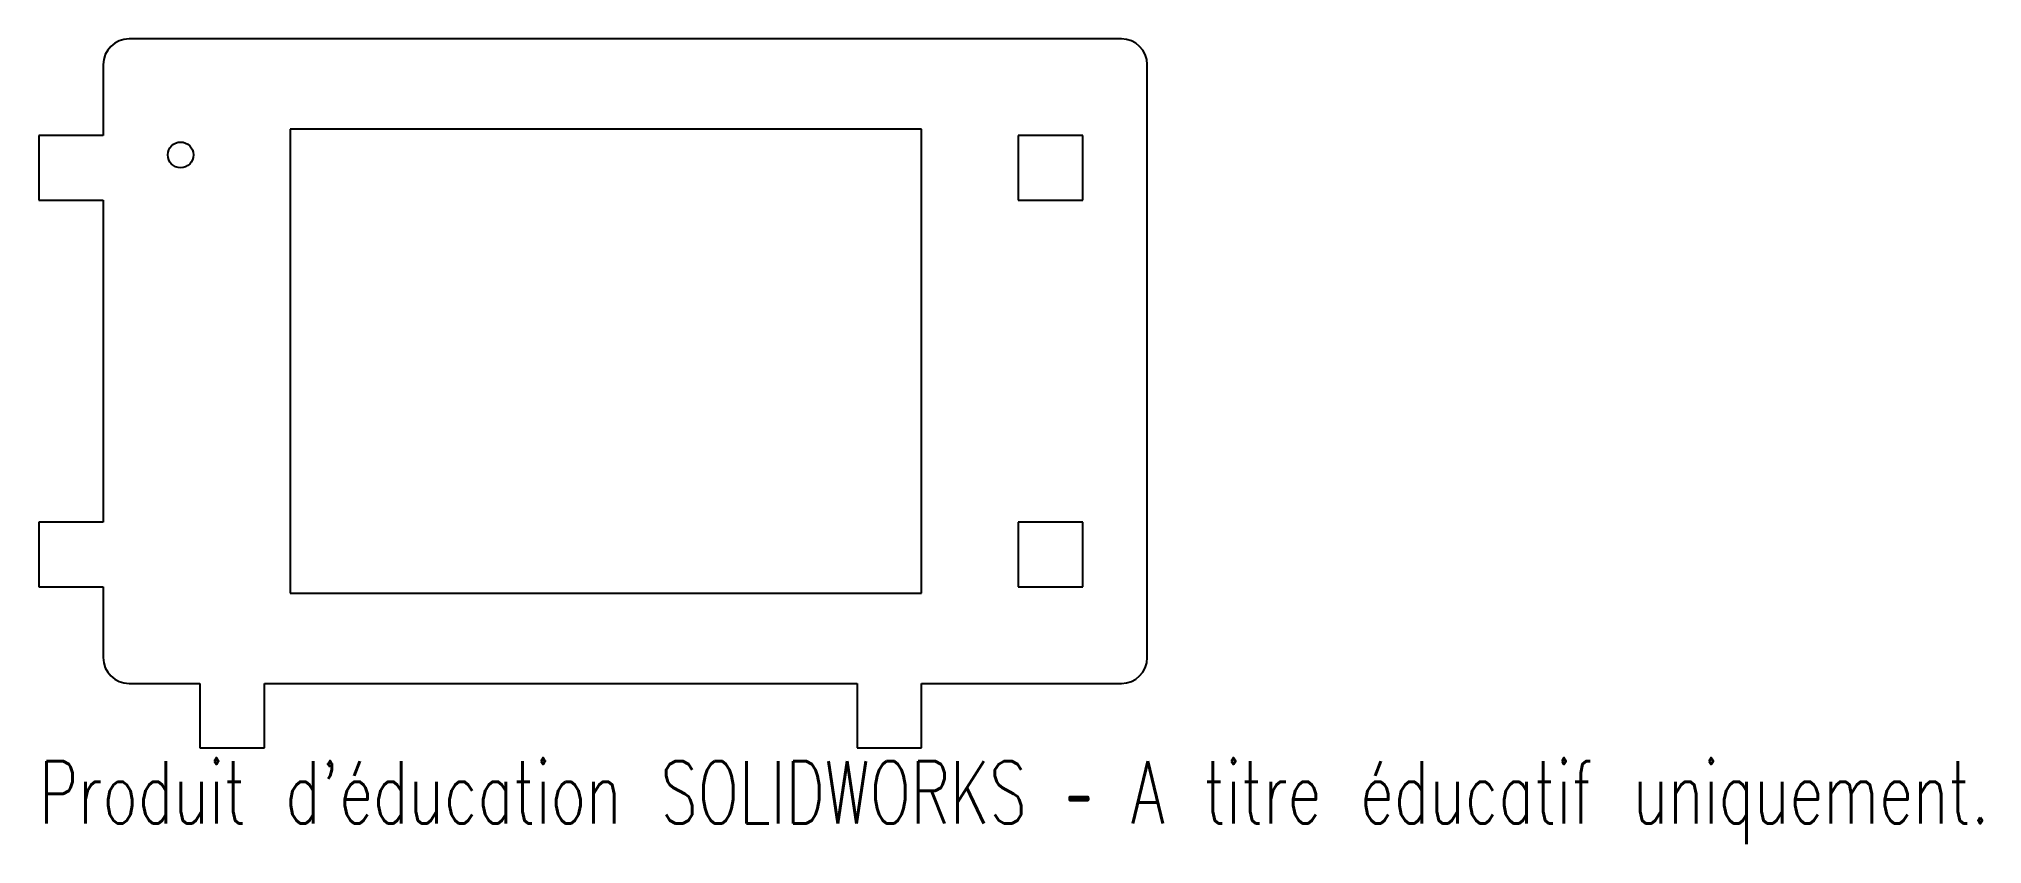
# Model space of a CAD drawing. Header units: millimetres. Extents: x -5 to 146, y -12 to 50.
import ezdxf

# ---------------------------------------------------------------- set-up
doc = ezdxf.new("R2010")
doc.units = ezdxf.units.MM
doc.styles.add('SLDTEXTSTYLE0', font='TXT', dxfattribs={"width": 0.7, "bigfont": 'bigfont'})

msp = doc.modelspace()

# ---------------------------------------------------------------- linework, layer by layer
at = {"color": 7, "linetype": 'Continuous', "lineweight": 25}
for p, q in [((79, 50), (2, 50)), ((0, 48), (0, 42.5)), ((81, 2), (81, 48)), ((-5, 42.5), (-5, 37.5)), ((0, 42.5), (-5, 42.5)), ((63.5, 43), (14.5, 43)), ((14.5, 43), (14.5, 7)), ((63.5, 7), (63.5, 43)), ((76, 42.5), (71, 42.5)), ((71, 42.5), (71, 37.5)), ((76, 37.5), (76, 42.5)), ((-5, 37.5), (0, 37.5)), ((0, 37.5), (0, 12.5)), ((71, 37.5), (76, 37.5)), ((-5, 12.5), (-5, 7.5)), ((0, 12.5), (-5, 12.5)), ((76, 12.5), (71, 12.5)), ((71, 12.5), (71, 7.5)), ((76, 7.5), (76, 12.5)), ((-5, 7.5), (0, 7.5)), ((0, 7.5), (0, 2)), ((14.5, 7), (63.5, 7)), ((71, 7.5), (76, 7.5)), ((2, 0), (7.5, 0)), ((7.5, 0), (7.5, -5)), ((12.5, 0), (58.5, 0)), ((12.5, -5), (12.5, 0)), ((58.5, 0), (58.5, -5)), ((63.5, 0), (79, 0)), ((63.5, -5), (63.5, 0)), ((7.5, -5), (12.5, -5)), ((58.5, -5), (63.5, -5))]:
    msp.add_line(p, q, dxfattribs=at)
msp.add_circle((6, 41), 1, dxfattribs=at)
for centre, start, end in [((2, 48), 90, 180), ((79, 48), 0, 90), ((2, 2), 180, 270), ((79, 2), 270, 0)]:
    msp.add_arc(centre, 2, start, end, dxfattribs=at)

# ---------------------------------------------------------------- texts
at = {"color": 7, "linetype": 'Continuous', "insert": (-5, -6.02), "char_height": 4.8336, "attachment_point": 1, "style": 'SLDTEXTSTYLE0'}
msp.add_mtext("Produit d'éducation SOLIDWORKS – A titre éducatif uniquement.", dxfattribs=at)

doc.saveas('drawing.dxf')
